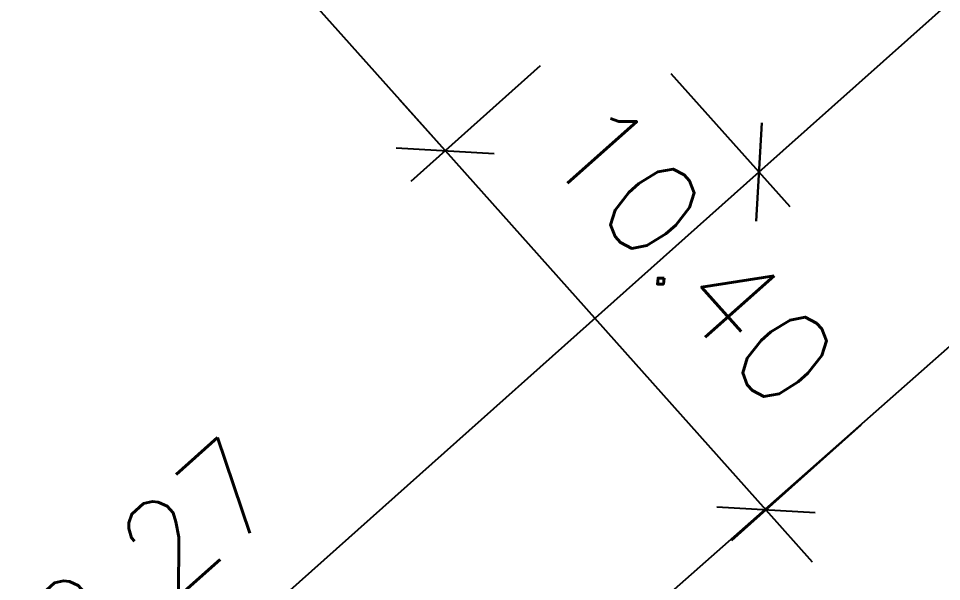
# Model space of a CAD drawing. Header units: millimetres. Extents: x 1111 to 1333, y -447 to -319.
# Drawn here: x 1130.425 to 1132.019, y -442.263 to -441.29 of the extents above; entities that cross this region are included whole.
import ezdxf

# ---------------------------------------------------------------- set-up
doc = ezdxf.new("R2010")
doc.units = ezdxf.units.MM
doc.header["$PDMODE"] = 35
doc.layers.add('ARQ-COTAS', color=30, linetype='Continuous')
doc.layers.add('TERRENO', color=6, linetype='Continuous')
doc.styles.add('Romans_Anot', font='romans.shx')
doc.dimstyles.new('Escala 1-1000', dxfattribs={"dimscale": 10, "dimtxt": 0.2, "dimasz": 0.15, "dimexe": 0.1, "dimexo": 0.2, "dimgap": 0.15, "dimtad": 1, "dimzin": 4, "dimdsep": 46, "dimtxsty": 'Romans_Anot', "dimblk": 'OBLIQUE', "dimcen": 0.25, "dimclrd": 256, "dimclre": 256, "dimclrt": 2, "dimadec": 0, "dimazin": 0, "dimtfac": 1, "dimtix": 1, "dimtmove": 2, "dimatfit": 3, "dimfxl": 0, "dimlwd": -1, "dimlwe": -1, "dimarcsym": 0})

# ---------------------------------------------------------------- blocks, each defined once
blk = doc.blocks.new('_Oblique')
at = {"color": 0, "linetype": 'ByBlock', "lineweight": -2}
blk.add_line((-0.5, -0.5), (0.5, 0.5), dxfattribs=at)
blk = doc.blocks.new('*D292')
at = {"layer": 'ARQ-COTAS', "transparency": 16777216}
for p, q in [((73.065, -65.426), (148.031, 0.756)), ((149.355, -0.744), (148.693, 0.006)), ((74.389, -66.926), (73.727, -66.176))]:
    blk.add_line(p, q, dxfattribs=at)
at = {"layer": 'DEFPOINTS', "color": 0, "transparency": 16777216}
for p in [(148.031, 0.756), (148.031, 0.756), (73.065, -65.426)]:
    blk.add_point(p, dxfattribs=at)
at = {"layer": 'ARQ-COTAS', "transparency": 16777216, "xscale": 1.5, "yscale": 1.5, "zscale": 1.5}
for p, rotation in [((148.031, 0.756), 41.43890348028824), ((73.065, -65.426), 221.4389034802882)]:
    blk.add_blockref('_Oblique', p, dxfattribs=dict(at, rotation=rotation))
at = {"layer": 'ARQ-COTAS', "color": 2, "transparency": 16777216, "insert": (108.894, -30.461), "char_height": 2, "attachment_point": 5, "rotation": 41.4389, "style": 'Romans_Anot'}
blk.add_mtext('100.00', dxfattribs=at)
blk = doc.blocks.new('*D293')
at = {"layer": 'ARQ-COTAS', "transparency": 16777216}
for p, q in [((77.989, -47.22), (75.195, -49.713)), ((75.941, -49.048), (74.942, -47.928)), ((75.941, -49.048), (82.864, -56.809)), ((84.912, -54.981), (82.117, -57.474)), ((82.864, -56.809), (83.862, -57.928))]:
    blk.add_line(p, q, dxfattribs=at)
at = {"layer": 'DEFPOINTS', "color": 0, "transparency": 16777216}
for p in [(79.482, -45.889), (86.405, -53.65), (82.864, -56.809)]:
    blk.add_point(p, dxfattribs=at)
at = {"layer": 'ARQ-COTAS', "transparency": 16777216, "xscale": 1.5, "yscale": 1.5, "zscale": 1.5}
for p, rotation in [((75.941, -49.048), 311.732699977697), ((82.864, -56.809), 131.7326999776971)]:
    blk.add_blockref('_Oblique', p, dxfattribs=dict(at, rotation=rotation))
at = {"layer": 'ARQ-COTAS', "color": 2, "transparency": 16777216, "insert": (81.268, -51.264), "char_height": 2, "attachment_point": 5, "rotation": 311.7327, "style": 'Romans_Anot'}
blk.add_mtext('10.40', dxfattribs=at)
blk = doc.blocks.new('*D294')
at = {"layer": 'ARQ-COTAS', "transparency": 16777216}
for p, q in [((49.294, -15.463), (46.704, -17.773)), ((75.941, -49.048), (47.451, -17.108)), ((77.989, -47.22), (75.195, -49.713))]:
    blk.add_line(p, q, dxfattribs=at)
at = {"layer": 'DEFPOINTS', "color": 0, "transparency": 16777216}
for p in [(50.787, -14.132), (47.451, -17.108), (79.482, -45.889)]:
    blk.add_point(p, dxfattribs=at)
at = {"layer": 'ARQ-COTAS', "transparency": 16777216, "xscale": 1.5, "yscale": 1.5, "zscale": 1.5}
for p, rotation in [((47.451, -17.108), 131.7326999221183), ((75.941, -49.048), 311.7326999221183)]:
    blk.add_blockref('_Oblique', p, dxfattribs=dict(at, rotation=rotation))
at = {"layer": 'ARQ-COTAS', "color": 2, "transparency": 16777216, "insert": (63.561, -31.413), "char_height": 2, "attachment_point": 5, "rotation": 311.7327, "style": 'Romans_Anot'}
blk.add_mtext('42.80', dxfattribs=at)
blk = doc.blocks.new('*D295')
at = {"layer": 'ARQ-COTAS', "transparency": 16777216}
for p, q in [((95.328, -34.434), (97.893, -37.311)), ((82.713, -49.511), (97.228, -36.564)), ((80.813, -47.381), (83.379, -50.258))]:
    blk.add_line(p, q, dxfattribs=at)
at = {"layer": 'DEFPOINTS', "color": 0, "transparency": 16777216}
for p in [(93.997, -32.942), (97.228, -36.564), (79.482, -45.889)]:
    blk.add_point(p, dxfattribs=at)
at = {"layer": 'ARQ-COTAS', "transparency": 16777216, "xscale": 1.5, "yscale": 1.5, "zscale": 1.5}
for p, rotation in [((97.228, -36.564), 41.73269995504107), ((82.713, -49.511), 221.7326999550411)]:
    blk.add_blockref('_Oblique', p, dxfattribs=dict(at, rotation=rotation))
at = {"layer": 'ARQ-COTAS', "color": 2, "transparency": 16777216, "insert": (88.306, -41.172), "char_height": 2, "attachment_point": 5, "rotation": 41.7327, "style": 'Romans_Anot'}
blk.add_mtext('19.45', dxfattribs=at)
blk = doc.blocks.new('*D296')
at = {"layer": 'ARQ-COTAS', "transparency": 16777216}
for p, q in [((80.813, -47.381), (83.379, -50.258)), ((82.713, -49.511), (58.629, -70.995)), ((45.692, -56.492), (59.294, -71.741))]:
    blk.add_line(p, q, dxfattribs=at)
at = {"layer": 'DEFPOINTS', "color": 0, "transparency": 16777216}
for p in [(79.482, -45.889), (44.361, -54.999), (58.629, -70.995)]:
    blk.add_point(p, dxfattribs=at)
at = {"layer": 'ARQ-COTAS', "transparency": 16777216, "xscale": 1.5, "yscale": 1.5, "zscale": 1.5}
for p, rotation in [((82.713, -49.511), 41.73269999408079), ((58.629, -70.995), 221.7326999940808)]:
    blk.add_blockref('_Oblique', p, dxfattribs=dict(at, rotation=rotation))
at = {"layer": 'ARQ-COTAS', "color": 2, "transparency": 16777216, "insert": (69.007, -58.387), "char_height": 2, "attachment_point": 5, "rotation": 41.7327, "style": 'Romans_Anot'}
blk.add_mtext('32.27', dxfattribs=at)
blk = doc.blocks.new('1')
at = {"layer": 'TERRENO'}
blk.add_line((73.065, -65.426), (148.031, 0.756), dxfattribs=at)
at = {"layer": 'ARQ-COTAS'}
for p1, p2, distance, picture, middle in [((73.065, -65.426), (148.031, 0.756), 0, '*D292', (108.894, -30.461)), ((79.482, -45.889), (93.997, -32.942), -4.854, '*D295', (88.306, -41.172)), ((79.482, -45.889), (86.405, -53.65), -4.745, '*D293', (81.268, -51.264))]:
    dim = blk.add_aligned_dim(p1=p1, p2=p2, distance=distance, dimstyle='Escala 1-1000', dxfattribs=at)
    dim.commit()
    dim.dimension.update_dxf_attribs({"geometry": picture, "text_midpoint": middle})
for base, p2, angle, picture, middle in [((47.451, -17.108), (50.787, -14.132), 131.7327, '*D294', (63.561, -31.413)), ((58.629, -70.995), (44.361, -54.999), 221.7327, '*D296', (69.007, -58.387))]:
    dim = blk.add_linear_dim(base=base, p1=(79.482, -45.889), p2=p2, angle=angle, dimstyle='Escala 1-1000', dxfattribs=at)
    dim.commit()
    dim.dimension.update_dxf_attribs({"geometry": picture, "text_midpoint": middle})

msp = doc.modelspace()

# ---------------------------------------------------------------- block references
at = {"xscale": 0.08, "yscale": 0.08, "zscale": 0.08}
msp.add_blockref('1', (1125.0871, -437.5943), dxfattribs=at)

doc.saveas('drawing.dxf')
